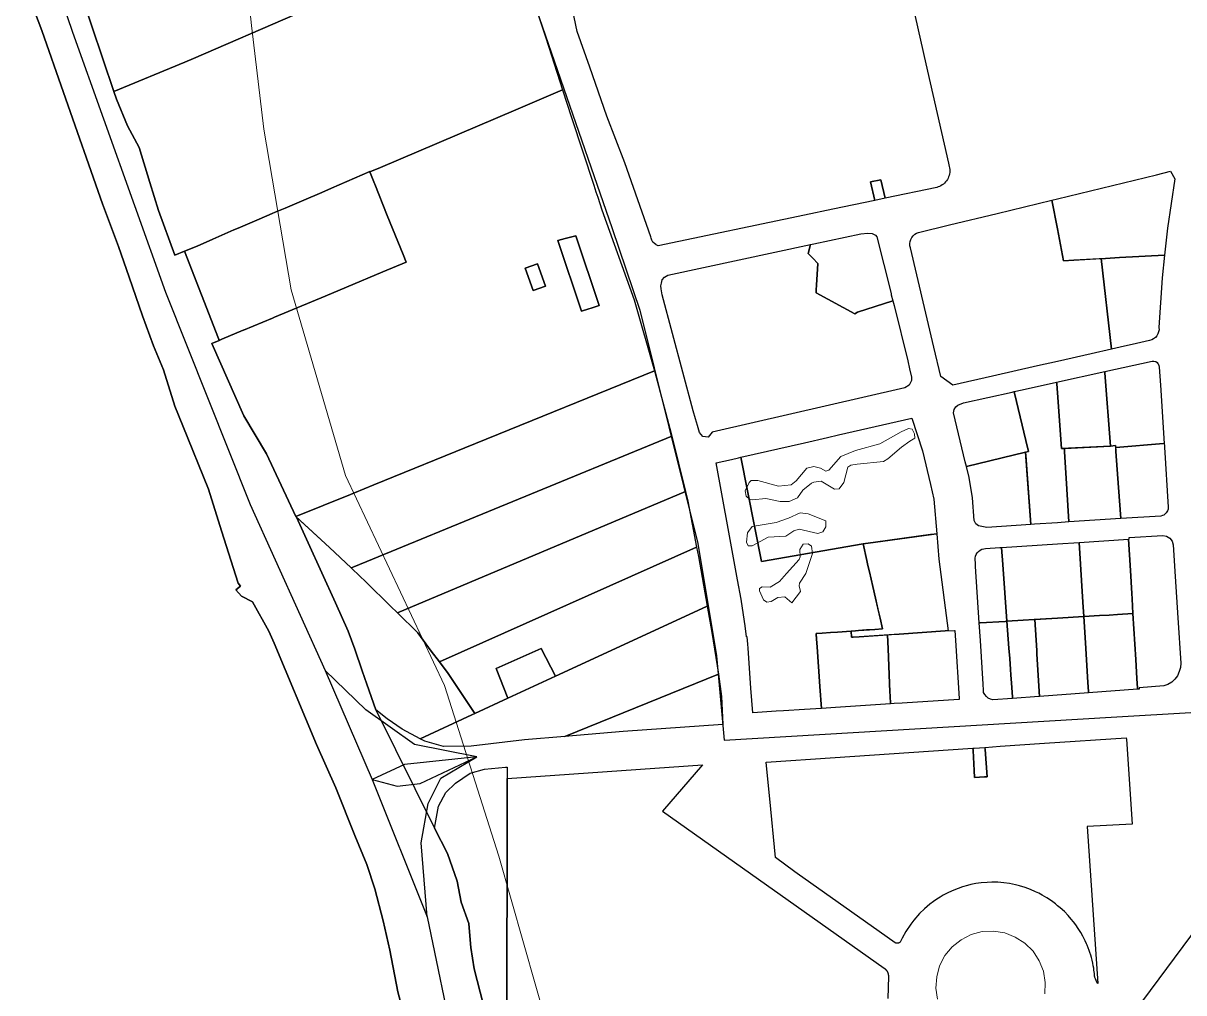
# Model space of a CAD drawing. Header units: metres. Extents: x 3 to 1027712, y 40 to 4430649.
# Drawn here: x 508840.1 to 509309.5, y 4408919.1 to 4409311.2 of the extents above; entities that cross this region are included whole.
import ezdxf

# ---------------------------------------------------------------- set-up
doc = ezdxf.new("R2010")
doc.units = ezdxf.units.M
doc.header["$MEASUREMENT"] = 0
doc.layers.add('A.ES.SDGC.CP.07003.cadastralparcel — CadastralParcel', color=1, linetype='Continuous')
for name, color, linetype, lineweight in [('Carreteras_5_km', 2, 'Continuous', 30), ('Lineas_electricas_5_km', 1, 'Continuous', 30), ('Tuberias_distribucion_agua_ABAQUA', 5, 'Continuous', 30)]:
    doc.layers.add(name, color=color, linetype=linetype, lineweight=lineweight)
doc.layers.add('Habitats_5_km', color=7, linetype='Continuous', lineweight=9, true_color=0xbefad2)
doc.layers.add('Lagunas_5_km', color=7, linetype='Continuous', lineweight=9, true_color=0xbff2e1)

msp = doc.modelspace()

# ---------------------------------------------------------------- linework, layer by layer
at = {"layer": 'A.ES.SDGC.CP.07003.cadastralparcel — CadastralParcel', "color": 7, "linetype": 'Continuous', "flags": 128}
for points in [[(508916.89, 4409376.63), (508918.08, 4409377.14), (508953.12, 4409392.19), (508958.11, 4409394.34), (509006.76, 4409415.24), (509007.25, 4409413.38), (509012.79, 4409399.02), (509019.67, 4409384.93), (509029.54, 4409364.7), (509035.64, 4409350.92), (509010.82, 4409340.42), (508950.09, 4409314.71), (508909, 4409296.99), (508905.47, 4409295.54), (508876.73, 4409283.66), (508854.44, 4409349.8), (508884.18, 4409362.57), (508887.12, 4409363.84), (508902.42, 4409370.41), (508903.81, 4409371.01), (508906.88, 4409372.33), (508916.89, 4409376.63)], [(508994.94, 4409214.62), (508993.71, 4409217.64), (508987.29, 4409233.41), (508982.3, 4409246.16), (508982.18, 4409246.46), (508980.33, 4409251.12), (508984.56, 4409252.92), (509039.3, 4409276.27), (509058.18, 4409284.33), (509061.78, 4409273.08), (509070.83, 4409245.7), (509071.69, 4409243.11), (509072.44, 4409240.84), (509074.12, 4409235.74), (509087.21, 4409199.41), (509095.4, 4409170.63), (509023.07, 4409141.27), (508981.83, 4409124.52), (508974.08, 4409121.37), (508972.44, 4409120.71), (508950.37, 4409111.75), (508938.49, 4409137.09), (508929.26, 4409152.51), (508916.34, 4409181.68), (508919.38, 4409182.97), (508920.44, 4409183.41), (508929.07, 4409187.07), (508929.12, 4409187.09), (508940.84, 4409191.99), (508941.76, 4409192.37), (508962.17, 4409200.86), (508970.84, 4409204.47), (508985.51, 4409210.7), (508994.94, 4409214.62)], [(508994.94, 4409214.62), (508985.51, 4409210.7), (508970.84, 4409204.47), (508962.17, 4409200.86), (508941.76, 4409192.37), (508940.84, 4409191.99), (508929.12, 4409187.09), (508929.07, 4409187.07), (508920.44, 4409183.41), (508919.38, 4409182.97), (508919.11, 4409183.67), (508905.34, 4409219.04), (508910.4, 4409221.06), (508916.8, 4409223.92), (508925.3, 4409227.64), (508926.99, 4409228.38), (508935.46, 4409232), (508940.81, 4409234.28), (508942, 4409234.76), (508946.08, 4409236.39), (508953.57, 4409239.65), (508960.85, 4409242.81), (508964.7, 4409244.48), (508980.24, 4409251.33), (508980.33, 4409251.12), (508982.18, 4409246.46), (508982.3, 4409246.16), (508987.29, 4409233.41), (508993.71, 4409217.64), (508994.94, 4409214.62)], [(509256.17, 4409239.71), (509258.38, 4409240.25), (509298.46, 4409249.97), (509304.17, 4409251.35), (509305.88, 4409248.34), (509302.88, 4409228.38), (509301.71, 4409217.44), (509283.57, 4409216.44), (509277.79, 4409216.12), (509265.02, 4409215.41), (509260.82, 4409215.18), (509258.38, 4409228.04), (509256.17, 4409239.71)], [(509188.66, 4409240.44), (509184.49, 4409239.57), (509182.79, 4409247.09), (509186.94, 4409247.95), (509188.66, 4409240.44)], [(509265.02, 4409215.41), (509276.09, 4409216.03), (509280.32, 4409179.45), (509272.09, 4409177.57), (509258.38, 4409174.45), (509250.36, 4409172.63), (509232.1, 4409168.48), (509216.15, 4409164.85), (509211.24, 4409168.34), (509208.43, 4409180.22), (509204.65, 4409196.21), (509198.94, 4409220.38), (509198.74, 4409221.24), (509198.69, 4409222.12), (509198.8, 4409222.99), (509199.07, 4409223.83), (509199.49, 4409224.61), (509200.03, 4409225.3), (509200.69, 4409225.88), (509201.45, 4409226.33), (509202.27, 4409226.64), (509214.73, 4409229.66), (509233.98, 4409234.33), (509256.17, 4409239.71), (509258.38, 4409228.04), (509260.82, 4409215.18), (509265.02, 4409215.41)], [(509059.32, 4409224.15), (509060.33, 4409224.39), (509063.61, 4409225.19), (509073.01, 4409197.08), (509069.81, 4409196.05), (509068.83, 4409195.74), (509065.91, 4409194.81), (509056.34, 4409223.42), (509059.32, 4409224.15)], [(509059.32, 4409224.15), (509056.34, 4409223.42), (509065.91, 4409194.81), (509068.83, 4409195.74), (509069.81, 4409196.05), (509073.01, 4409197.08), (509063.61, 4409225.19), (509060.33, 4409224.39), (509059.32, 4409224.15)], [(509177.47, 4409194.41), (509176.41, 4409193.76), (509160.84, 4409202.21), (509160.84, 4409203.39), (509160.97, 4409205.3), (509161.55, 4409214.02), (509159.41, 4409216.26), (509157.6, 4409218.16), (509158.5, 4409221.69), (509159.81, 4409221.97), (509178.93, 4409226.06), (509181.67, 4409226.38), (509183.45, 4409226.18), (509184.85, 4409225.55), (509185.41, 4409224.78), (509190.96, 4409202.41), (509191.12, 4409201.78), (509191.21, 4409201.41), (509191.82, 4409199), (509177.47, 4409194.41)], [(509177.47, 4409194.41), (509191.82, 4409199), (509192.31, 4409197.05), (509197.91, 4409174.71), (509198.63, 4409171.48), (509199.37, 4409168.11), (509199.31, 4409166.7), (509198.42, 4409164.86), (509196.63, 4409163.77), (509118.69, 4409145.82), (509117.16, 4409143.84), (509114.99, 4409144.16), (509113.65, 4409145.76), (509112.83, 4409148.55), (509112.04, 4409151.26), (509111.08, 4409154.53), (509098.56, 4409201.39), (509098.12, 4409203.77), (509097.98, 4409205), (509098.24, 4409206.12), (509098.56, 4409207.46), (509099.45, 4409208.54), (509100.86, 4409209.37), (509158.5, 4409221.69), (509157.6, 4409218.16), (509159.41, 4409216.26), (509161.55, 4409214.02), (509160.97, 4409205.3), (509160.84, 4409203.39), (509160.84, 4409202.21), (509176.41, 4409193.76), (509177.47, 4409194.41)], [(509043.16, 4409212.2), (509048.11, 4409213.9), (509051.3, 4409204.84), (509046.38, 4409203.1), (509043.16, 4409212.2)], [(509043.16, 4409212.2), (509046.38, 4409203.1), (509051.3, 4409204.84), (509048.11, 4409213.9), (509043.16, 4409212.2)], [(509283.57, 4409216.44), (509301.71, 4409217.44), (509300.74, 4409208.3), (509299.48, 4409188.15), (509299.5, 4409187.27), (509299.35, 4409186.4), (509299.05, 4409185.57), (509298.6, 4409184.81), (509298.02, 4409184.15), (509297.33, 4409183.6), (509296.55, 4409183.19), (509295.7, 4409182.94), (509290.38, 4409181.73), (509283.74, 4409180.22), (509280.32, 4409179.45), (509276.09, 4409216.03), (509277.79, 4409216.12), (509283.57, 4409216.44)], [(509301.6, 4409141.24), (509301.37, 4409141.22), (509281.97, 4409139.64), (509281.91, 4409140.5), (509279.83, 4409140.25), (509277.6, 4409169.79), (509277.56, 4409170.33), (509296.7, 4409174.55), (509297.44, 4409174.6), (509298.16, 4409174.45), (509298.69, 4409173.96), (509298.98, 4409173.67), (509299.16, 4409173.43), (509299.46, 4409172.78), (509299.58, 4409172.08), (509300.11, 4409164.85), (509301.6, 4409141.24)], [(508963.96, 4409099.25), (508950.37, 4409111.75), (508972.44, 4409120.71), (508974.08, 4409121.37), (508981.83, 4409124.52), (509023.07, 4409141.27), (509095.4, 4409170.63), (509102.2, 4409145.38), (509102.48, 4409144.22), (508973.84, 4409091.42), (508973.18, 4409091.14), (508972.73, 4409090.96), (508963.96, 4409099.25)], [(509245.56, 4409142.54), (509241.03, 4409161.6), (509240.88, 4409162.24), (509244.17, 4409162.96), (509258.06, 4409166.02), (509258.1, 4409165.42), (509258.38, 4409161.78), (509260.12, 4409139.2), (509261.28, 4409139.26), (509261.32, 4409138.05), (509262.25, 4409122.86), (509263.07, 4409109.53), (509258.38, 4409109.22), (509249.1, 4409108.61), (509247.69, 4409108.52), (509245.46, 4409137.77), (509246.74, 4409138.08), (509245.56, 4409142.54)], [(509260.12, 4409139.2), (509258.38, 4409161.78), (509258.1, 4409165.42), (509258.06, 4409166.02), (509277.56, 4409170.33), (509277.6, 4409169.79), (509279.83, 4409140.25), (509260.12, 4409139.2)], [(509245.56, 4409142.54), (509246.74, 4409138.08), (509245.46, 4409137.77), (509245.46, 4409137.79), (509221.57, 4409131.99), (509221.11, 4409133.88), (509216.32, 4409153.68), (509216.61, 4409155.08), (509217.27, 4409156.04), (509218.08, 4409156.77), (509220.42, 4409157.72), (509240.06, 4409162.05), (509240.88, 4409162.24), (509241.03, 4409161.6), (509245.56, 4409142.54)], [(509138.66, 4409093.56), (509130.4, 4409135.71), (509156.12, 4409141.59), (509165.41, 4409143.72), (509169.88, 4409144.74), (509199.47, 4409151.51), (509203.81, 4409138.33), (509207.02, 4409124.73), (509208.44, 4409118.74), (509209.56, 4409104.79), (509209.51, 4409104.78), (509207.51, 4409104.5), (509207.06, 4409104.44), (509184.77, 4409101.37), (509179.8, 4409100.68), (509138.66, 4409093.56)], [(508973.15, 4409090.55), (508972.73, 4409090.96), (508973.18, 4409091.14), (508973.84, 4409091.42), (509102.48, 4409144.22), (509107.92, 4409121.88), (508991.41, 4409072.75), (508988.6, 4409075.49), (508978.83, 4409085.18), (508973.15, 4409090.55)], [(509279.83, 4409140.25), (509281.91, 4409140.5), (509282.08, 4409138.08), (509283.13, 4409123.49), (509284.04, 4409110.89), (509263.07, 4409109.53), (509262.25, 4409122.86), (509261.32, 4409138.05), (509261.28, 4409139.26), (509279.83, 4409140.25)], [(509301.44, 4409112.35), (509300.93, 4409112.12), (509300.25, 4409111.95), (509284.04, 4409110.89), (509283.13, 4409123.49), (509282.08, 4409138.08), (509281.97, 4409139.64), (509301.37, 4409141.22), (509301.6, 4409141.24), (509301.65, 4409140.51), (509301.7, 4409139.73), (509303.22, 4409115.57), (509303.16, 4409114.75), (509302.89, 4409113.98), (509302.45, 4409113.3), (509301.85, 4409112.74), (509301.44, 4409112.35)], [(509129.44, 4409135.49), (509130.4, 4409135.71), (509138.66, 4409093.56), (509179.8, 4409100.68), (509181.33, 4409093.96), (509181.78, 4409092), (509182.38, 4409089.34), (509183.73, 4409083.42), (509184.8, 4409078.75), (509185.8, 4409074.4), (509186.67, 4409070.57), (509187.64, 4409066.32), (509184.6, 4409066.11), (509181.12, 4409065.86), (509177.98, 4409065.63), (509176.76, 4409065.54), (509169.41, 4409065.04), (509166.61, 4409064.83), (509163.27, 4409064.61), (509160.79, 4409064.44), (509160.82, 4409064), (509160.93, 4409062.5), (509160.95, 4409062.12), (509161.17, 4409059), (509162.29, 4409043.03), (509162.91, 4409034.17), (509156.12, 4409033.73), (509147.61, 4409033.18), (509144.62, 4409032.98), (509135.17, 4409032.37), (509134.43, 4409042.38), (509133.25, 4409058.54), (509133.14, 4409060.13), (509132.91, 4409063.12), (509132.68, 4409063.11), (509132.03, 4409067.53), (509130.6, 4409077.35), (509130.42, 4409078.38), (509129.01, 4409086.16), (509125.25, 4409106.85), (509120.43, 4409133.43), (509126.51, 4409134.82), (509129.44, 4409135.49)], [(509245.46, 4409137.79), (509245.56, 4409136.41), (509247.69, 4409108.52), (509229.87, 4409107.36), (509226.49, 4409107.98), (509225.45, 4409108.79), (509224.79, 4409110.12), (509224.05, 4409119.33), (509222.65, 4409127.51), (509221.57, 4409131.99), (509245.46, 4409137.79)], [(508999.65, 4409064.75), (508991.41, 4409072.75), (509107.92, 4409121.88), (509108.87, 4409117.99), (509112.42, 4409099.35), (509008.41, 4409052.95), (509005.11, 4409057.35), (508999.65, 4409064.75)], [(508950.59, 4409111.54), (508963.96, 4409099.25), (508972.73, 4409090.96), (508973.15, 4409090.55), (508978.83, 4409085.18), (508988.6, 4409075.49), (508991.41, 4409072.75), (508999.65, 4409064.75), (509005.11, 4409057.35), (509008.41, 4409052.95), (509011.97, 4409048.21), (509022.69, 4409032.06), (509021.52, 4409031.52), (509000.62, 4409021.87), (508993.39, 4409025.71), (508987.28, 4409029.91), (508982.63, 4409033.55), (508979.1, 4409043.89), (508977.23, 4409049.37), (508974.21, 4409058.15), (508971.46, 4409065.37), (508966.41, 4409076.84), (508955.38, 4409101.04), (508950.59, 4409111.54)], [(509175.57, 4409065.46), (509176.76, 4409065.54), (509177.98, 4409065.63), (509184.6, 4409066.11), (509187.64, 4409066.32), (509186.67, 4409070.57), (509184.8, 4409078.75), (509183.73, 4409083.42), (509182.38, 4409089.34), (509181.78, 4409092), (509181.33, 4409093.96), (509179.8, 4409100.68), (509184.77, 4409101.37), (509207.51, 4409104.5), (509209.51, 4409104.78), (509209.56, 4409104.79), (509210.39, 4409094.47), (509214.18, 4409065.53), (509212.96, 4409065.45), (509194.41, 4409064.22), (509178.15, 4409063.14), (509175.74, 4409063), (509175.07, 4409062.96), (509174.92, 4409065.42), (509175.57, 4409065.46)], [(509236.3, 4409092.3), (509235.79, 4409099.25), (509258.38, 4409100.69), (509267.22, 4409101.26), (509268.71, 4409077.17), (509269.07, 4409071.26), (509258.38, 4409070.62), (509248.96, 4409070.05), (509244.51, 4409069.78), (509237.99, 4409069.39), (509237.14, 4409080.94), (509236.3, 4409092.3)], [(509267.22, 4409101.26), (509287.14, 4409102.54), (509287.91, 4409089.85), (509288.47, 4409080.57), (509288.59, 4409078.51), (509288.96, 4409072.46), (509282.68, 4409072.08), (509279.37, 4409071.88), (509275.48, 4409071.65), (509269.07, 4409071.26), (509268.71, 4409077.17), (509267.22, 4409101.26)], [(509291.46, 4409041.93), (509290.82, 4409041.89), (509290.79, 4409042.35), (509290.55, 4409046.29), (509290.08, 4409053.98), (509288.96, 4409072.46), (509288.59, 4409078.51), (509288.47, 4409080.57), (509287.91, 4409089.85), (509287.14, 4409102.54), (509287.45, 4409102.56), (509287.41, 4409103.23), (509300.99, 4409104.09), (509302.52, 4409103.81), (509303.84, 4409102.99), (509304.76, 4409101.74), (509305.16, 4409100.24), (509306.02, 4409087.55), (509307.15, 4409070.79), (509308.39, 4409052.49), (509308.16, 4409050.72), (509307.67, 4409049.01), (509306.98, 4409047.37), (509305.96, 4409045.91), (509304.64, 4409044.71), (509303.1, 4409043.84), (509302.6, 4409043.69), (509301.39, 4409043.32), (509291.42, 4409042.53), (509291.46, 4409041.93)], [(509011.97, 4409048.21), (509008.41, 4409052.95), (509112.42, 4409099.35), (509113.15, 4409095.51), (509116.68, 4409075.46), (509070.85, 4409054.3), (509055.39, 4409047.16), (509049.55, 4409058.42), (509031.32, 4409050.31), (509036.06, 4409038.24), (509022.69, 4409032.06), (509011.97, 4409048.21)], [(509235.16, 4409099.2), (509235.79, 4409099.25), (509236.3, 4409092.3), (509237.14, 4409080.94), (509237.99, 4409069.39), (509237.32, 4409069.35), (509227.21, 4409068.75), (509226.78, 4409068.71), (509225.33, 4409091.48), (509225.28, 4409092.3), (509225.11, 4409094.92), (509225.27, 4409095.69), (509225.57, 4409096.42), (509225.99, 4409097.08), (509226.52, 4409097.66), (509227.14, 4409098.14), (509227.84, 4409098.5), (509228.59, 4409098.73), (509229.37, 4409098.83), (509235.16, 4409099.2)], [(509121.28, 4409048.01), (509059.1, 4409022.82), (509042.84, 4409021.5), (509021.21, 4409018.94), (509010.03, 4409018.7), (509002.53, 4409020.86), (509000.62, 4409021.87), (509021.52, 4409031.52), (509022.69, 4409032.06), (509036.06, 4409038.24), (509055.39, 4409047.16), (509070.85, 4409054.3), (509116.68, 4409075.46), (509118.55, 4409064.84), (509121.28, 4409048.01)], [(509270.97, 4409040.43), (509270.94, 4409040.97), (509270.71, 4409044.67), (509269.73, 4409060.63), (509269.07, 4409071.26), (509275.48, 4409071.65), (509279.37, 4409071.88), (509282.68, 4409072.08), (509288.96, 4409072.46), (509290.08, 4409053.98), (509290.55, 4409046.29), (509290.79, 4409042.35), (509290.82, 4409041.89), (509270.97, 4409040.43)], [(509228.5, 4409041.57), (509228.35, 4409043.9), (509227.23, 4409061.59), (509226.78, 4409068.71), (509227.21, 4409068.75), (509237.32, 4409069.35), (509237.99, 4409069.39), (509238.52, 4409062.08), (509238.79, 4409058.46), (509239.09, 4409054.34), (509239.42, 4409049.91), (509239.58, 4409047.67), (509239.82, 4409044.4), (509240.23, 4409038.83), (509240.28, 4409038.19), (509232.24, 4409037.6), (509231.3, 4409037.88), (509230.43, 4409038.34), (509230.09, 4409038.59), (509229.67, 4409038.97), (509229.06, 4409039.74), (509228.56, 4409040.61), (509228.5, 4409041.57)], [(509240.28, 4409038.19), (509240.23, 4409038.83), (509239.82, 4409044.4), (509239.58, 4409047.67), (509239.42, 4409049.91), (509239.09, 4409054.34), (509238.79, 4409058.46), (509238.52, 4409062.08), (509237.99, 4409069.39), (509244.51, 4409069.78), (509248.96, 4409070.05), (509249.23, 4409070.07), (509250.01, 4409057.62), (509250.1, 4409056.14), (509251.17, 4409038.98), (509250.93, 4409038.97), (509240.28, 4409038.19)], [(509251.17, 4409038.98), (509250.1, 4409056.14), (509250.01, 4409057.62), (509249.23, 4409070.07), (509258.38, 4409070.62), (509269.07, 4409071.26), (509269.73, 4409060.63), (509270.71, 4409044.67), (509270.94, 4409040.97), (509270.97, 4409040.43), (509251.17, 4409038.98)], [(509175.74, 4409063), (509178.15, 4409063.14), (509189.7, 4409063.9), (509189.93, 4409058.25), (509190.65, 4409040.83), (509190.71, 4409039.24), (509190.85, 4409035.99), (509168.58, 4409034.54), (509162.91, 4409034.17), (509162.29, 4409043.03), (509161.17, 4409059), (509160.95, 4409062.12), (509160.82, 4409064), (509160.79, 4409064.44), (509163.27, 4409064.61), (509166.61, 4409064.83), (509169.41, 4409065.04), (509174.92, 4409065.42), (509175.07, 4409062.96), (509175.74, 4409063)], [(509191.23, 4409064.01), (509194.41, 4409064.22), (509212.96, 4409065.45), (509216.83, 4409065.7), (509216.86, 4409065.7), (509217.13, 4409061.58), (509218.65, 4409038.17), (509218.67, 4409037.8), (509218.51, 4409037.79), (509195.56, 4409036.29), (509192.38, 4409036.09), (509190.85, 4409035.99), (509190.71, 4409039.24), (509190.65, 4409040.83), (509189.93, 4409058.25), (509189.7, 4409063.9), (509191.23, 4409064.01)], [(509036.06, 4409038.24), (509031.32, 4409050.31), (509049.55, 4409058.42), (509055.39, 4409047.16), (509036.06, 4409038.24)], [(509123.08, 4409027.57), (509082.77, 4409024.76), (509059.1, 4409022.82), (509121.28, 4409048.01), (509122.54, 4409038.9), (509123.08, 4409027.57)], [(509224.92, 4409006.19), (509228.92, 4409006.42), (509230, 4409006.48), (509229.11, 4409017.47), (509229.04, 4409018.4), (509235.27, 4409018.81), (509253.17, 4409020.04), (509286.27, 4409022.28), (509286.31, 4409021.69), (509288.58, 4408987.37), (509270.49, 4408986.33), (509274.69, 4408922.93), (509274.36, 4408923.45), (509274.03, 4408924.07), (509273.76, 4408924.72), (509273.57, 4408925.31), (509273.49, 4408925.61), (509273.46, 4408925.76), (509273.35, 4408926.98), (509273.19, 4408928.35), (509273.07, 4408929.12), (509272.91, 4408930.08), (509272.69, 4408931.18), (509272.43, 4408932.34), (509272.17, 4408933.35), (509271.87, 4408934.41), (509271.55, 4408935.43), (509271.3, 4408936.18), (509270.89, 4408937.29), (509270.43, 4408938.44), (509270.19, 4408939), (509269.67, 4408940.15), (509268.73, 4408942.01), (509267.84, 4408943.59), (509266.84, 4408945.18), (509265.83, 4408946.62), (509264.97, 4408947.77), (509264, 4408948.97), (509262.69, 4408950.44), (509261.21, 4408951.95), (509259.55, 4408953.47), (509258.48, 4408954.36), (509257.6, 4408955.07), (509255.99, 4408956.28), (509254.06, 4408957.57), (509252.19, 4408958.68), (509250.89, 4408959.38), (509249.6, 4408960.01), (509247.47, 4408960.93), (509245.36, 4408961.71), (509243.06, 4408962.41), (509241.51, 4408962.81), (509239.08, 4408963.29), (509236.78, 4408963.62), (509234.26, 4408963.82), (509231.93, 4408963.86), (509229.95, 4408963.8), (509227.5, 4408963.58), (509225.46, 4408963.29), (509223.37, 4408962.88), (509221.98, 4408962.54), (509220.07, 4408962), (509218.19, 4408961.36), (509216.52, 4408960.7), (509214.38, 4408959.73), (509212.21, 4408958.59), (509210.97, 4408957.87), (509209.61, 4408957), (509208.29, 4408956.09), (509206.78, 4408954.95), (509204.63, 4408953.12), (509202.65, 4408951.18), (509200.32, 4408948.51), (509199.13, 4408946.96), (509197.09, 4408943.86), (509195.66, 4408941.23), (509195.24, 4408940.36), (509195.12, 4408940.09), (509194.94, 4408939.83), (509194.79, 4408939.67), (509194.55, 4408939.48), (509194.36, 4408939.37), (509194.25, 4408939.32), (509194.09, 4408939.26), (509193.93, 4408939.22), (509193.7, 4408939.19), (509193.48, 4408939.19), (509193.25, 4408939.21), (509193.1, 4408939.25), (509192.89, 4408939.32), (509192.79, 4408939.36), (509192.72, 4408939.4), (509186.28, 4408943.95), (509153.13, 4408967.4), (509152.23, 4408968.03), (509144.3, 4408973.85), (509142.01, 4408997.58), (509140.73, 4409010.92), (509140.58, 4409012.47), (509168.54, 4409014.35), (509206.21, 4409016.92), (509224.23, 4409018.09), (509224.29, 4409017.11), (509224.75, 4409009.07), (509224.92, 4409006.19)], [(509229.11, 4409017.47), (509230, 4409006.48), (509228.92, 4409006.42), (509224.92, 4409006.19), (509224.75, 4409009.07), (509224.29, 4409017.11), (509224.23, 4409018.09), (509224.75, 4409018.12), (509229.04, 4409018.4), (509229.11, 4409017.47)]]:
    msp.add_lwpolyline(points, close=True, dxfattribs=at)
for points in [[(508854.44, 4409349.8), (508876.73, 4409283.66), (508877.78, 4409280.56), (508882.18, 4409269.79), (508886.99, 4409261.02), (508891.3, 4409246.84), (508894.76, 4409235.52), (508901.41, 4409217.45), (508905.34, 4409219.04), (508919.11, 4409183.67), (508919.38, 4409182.97), (508916.34, 4409181.68), (508929.26, 4409152.51), (508938.49, 4409137.09), (508950.37, 4409111.75), (508950.59, 4409111.54), (508955.38, 4409101.04), (508966.41, 4409076.84), (508971.46, 4409065.37), (508974.21, 4409058.15), (508977.23, 4409049.37), (508979.1, 4409043.89), (508982.63, 4409033.55), (509006.47, 4408985.76), (509006.47, 4408985.76), (509011.69, 4408975.42), (509015.62, 4408964.31), (509017.28, 4408955.82), (509020.38, 4408947.1), (509020.71, 4408942.13), (509021.19, 4408937.46), (509021.75, 4408933.16), (509022.51, 4408928.8), (509027.39, 4408910)], [(509038.99, 4409343.36), (509051.08, 4409306.52), (509051.47, 4409305.28), (509058.18, 4409284.33), (509039.3, 4409276.27), (508984.56, 4409252.92), (508980.33, 4409251.12), (508980.24, 4409251.33), (508964.7, 4409244.48), (508960.85, 4409242.81), (508953.57, 4409239.65), (508946.08, 4409236.39), (508942, 4409234.76), (508940.81, 4409234.28), (508935.46, 4409232), (508926.99, 4409228.38), (508925.3, 4409227.64), (508925.3, 4409227.64), (508916.8, 4409223.92), (508910.4, 4409221.06), (508905.34, 4409219.04), (508901.41, 4409217.45), (508894.76, 4409235.52), (508891.3, 4409246.84), (508886.99, 4409261.02), (508882.18, 4409269.79), (508877.78, 4409280.56), (508876.73, 4409283.66), (508905.47, 4409295.54), (508909, 4409296.99), (508950.09, 4409314.71)], [(509197.44, 4409329.08), (509205.24, 4409294.75), (509214.36, 4409254.65), (509214.66, 4409253.33), (509214.79, 4409252.74), (509214.86, 4409252.13), (509214.87, 4409251.52), (509214.84, 4409250.91), (509214.75, 4409250.31), (509214.61, 4409249.71), (509214.41, 4409249.13), (509214.17, 4409248.57), (509213.88, 4409248.04), (509213.55, 4409247.53), (509213.17, 4409247.05), (509212.75, 4409246.6), (509212.3, 4409246.2), (509211.81, 4409245.83), (509211.29, 4409245.51), (509210.74, 4409245.24), (509210.18, 4409245.01), (509209.59, 4409244.83), (509188.66, 4409240.44), (509186.94, 4409247.95), (509182.79, 4409247.09), (509184.49, 4409239.57), (509167.56, 4409236.02), (509156.12, 4409233.62), (509096.93, 4409221.21), (509096.09, 4409221.64), (509095.92, 4409221.72), (509095.36, 4409222.09), (509094.77, 4409222.7), (509094.33, 4409223.44), (509094.07, 4409224.25), (509094, 4409224.84), (509083.44, 4409254.81), (509076.13, 4409273.66), (509069.22, 4409293.45), (509064.17, 4409307.89), (509061.53, 4409320.14)], [(508841.24, 4409325.08), (508847.55, 4409308.24), (508856.35, 4409283.17), (508872.17, 4409238.19), (508878.65, 4409221), (508882.93, 4409208.5), (508888.34, 4409192.92), (508892.71, 4409180.82), (508896.77, 4409171.04), (508901.45, 4409156.32), (508904.64, 4409148.36), (508914.96, 4409122.87), (508920.27, 4409105.92), (508926.96, 4409084.76), (508927.93, 4409083.64), (508926.12, 4409082.08), (508928.3, 4409079.54), (508932.78, 4409077.18), (508939.41, 4409065.38), (508941.52, 4409060.47), (508958.76, 4409019.51), (508966.47, 4409002), (508974.26, 4408982.77), (508979, 4408971.06), (508982.3, 4408961.2), (508985.67, 4408948.27), (508988.33, 4408936.41), (508991.59, 4408919.59), (508994.83, 4408907.44)], [(508994.83, 4408907.44), (508991.59, 4408919.59), (508988.33, 4408936.41), (508985.67, 4408948.27), (508982.3, 4408961.2), (508979, 4408971.06), (508974.26, 4408982.77), (508966.47, 4409002), (508958.76, 4409019.51), (508941.52, 4409060.47), (508939.41, 4409065.38), (508932.78, 4409077.18), (508928.3, 4409079.54), (508926.12, 4409082.08), (508927.93, 4409083.64), (508926.96, 4409084.76), (508920.27, 4409105.92), (508914.96, 4409122.87), (508904.64, 4409148.36), (508901.45, 4409156.32), (508896.77, 4409171.04), (508892.71, 4409180.82), (508888.34, 4409192.92), (508882.93, 4409208.5), (508878.65, 4409221), (508872.17, 4409238.19), (508856.35, 4409283.17), (508847.55, 4409308.24), (508841.24, 4409325.08)], [(509035.69, 4408893.22), (509035.82, 4409005.82), (509114.81, 4409011.26), (509098.72, 4408992.61), (509188.34, 4408929.08), (509188.4, 4408929.04), (509188.46, 4408928.99), (509188.51, 4408928.95), (509188.57, 4408928.91), (509188.62, 4408928.86), (509188.67, 4408928.82), (509188.73, 4408928.77), (509188.78, 4408928.72), (509188.83, 4408928.67), (509188.88, 4408928.63), (509188.92, 4408928.58), (509188.97, 4408928.52), (509189.02, 4408928.47), (509189.07, 4408928.42), (509189.11, 4408928.37), (509189.15, 4408928.31), (509189.2, 4408928.26), (509189.24, 4408928.2), (509189.28, 4408928.15), (509189.32, 4408928.09), (509189.36, 4408928.03), (509189.4, 4408927.97), (509189.44, 4408927.91), (509189.47, 4408927.85), (509189.51, 4408927.79), (509189.54, 4408927.73), (509189.57, 4408927.67), (509189.61, 4408927.61), (509189.64, 4408927.55), (509189.67, 4408927.48), (509189.69, 4408927.42), (509189.72, 4408927.36), (509189.75, 4408927.29), (509189.77, 4408927.23), (509189.8, 4408927.16), (509189.82, 4408927.09), (509189.84, 4408927.03), (509189.86, 4408926.96), (509189.88, 4408926.89), (509189.9, 4408926.83), (509189.92, 4408926.76), (509189.93, 4408926.69), (509189.95, 4408926.62), (509189.96, 4408926.55), (509189.98, 4408926.49), (509189.99, 4408926.42), (509190, 4408926.35), (509190, 4408926.28), (509190.01, 4408926.21), (509190.02, 4408926.14), (509190.02, 4408926.07), (509190.03, 4408926), (509190.03, 4408925.93), (509190.03, 4408925.86), (509190.03, 4408925.79), (509190.03, 4408925.72), (509190.03, 4408925.69), (509189.75, 4408916.88)], [(509027.39, 4408910), (509022.51, 4408928.8), (509021.75, 4408933.16), (509021.19, 4408937.46), (509020.71, 4408942.13), (509020.38, 4408947.1), (509017.28, 4408955.82), (509015.62, 4408964.31), (509011.69, 4408975.42), (509006.47, 4408985.76), (509007.99, 4408994.66), (509011.04, 4409000.13), (509014.86, 4409003.94), (509020.83, 4409008), (509026.68, 4409009.52), (509035.16, 4409010.37), (509035.16, 4409010.37), (509035.79, 4409010.44), (509035.82, 4409005.82), (509035.69, 4408893.22)]]:
    msp.add_lwpolyline(points, dxfattribs=at)
at = {"layer": 'Carreteras_5_km'}
for p, q in [((508962.19, 4409049.44, 9.38), (508981.23, 4409005.35, 9.07)), ((508981.23, 4409005.35, 9.07), (509003.45, 4408949.92, 8.82))]:
    msp.add_line(p, q, dxfattribs=at)
for points in [[(508808.28, 4409459.52, 9.08), (508817.17, 4409433.42, 9.28), (508859.98, 4409307.67, 9.94), (508897.66, 4409202.53, 10.1), (508931.9, 4409116.58, 9.71), (508962.19, 4409049.44, 9.38)], [(509023.61, 4409014.52, 7.52), (508998.27, 4409019.5, 8.96), (508978.63, 4409033.53, 9.34), (508962.19, 4409049.44, 9.38)], [(509023.61, 4409014.52, 7.52), (508994.34, 4409011.47, 9.28), (508981.23, 4409005.35, 9.07)], [(508981.23, 4409005.35, 9.07), (508991.28, 4409002.68, 9.35), (509000.61, 4409003.74, 9.18), (509023.61, 4409014.52, 7.52)], [(509003.45, 4408949.92, 8.82), (509001.07, 4408979.76, 9.35), (509003.88, 4408995.66, 9.2), (509009.02, 4409005.95, 8.61), (509023.61, 4409014.52, 7.52)], [(509003.45, 4408949.92, 8.82), (509014.61, 4408895.94, 8.57), (509015.94, 4408872.61, 8.35), (509018.59, 4408773.65, 8.17), (509016.51, 4408711.84, 8.51), (509009.87, 4408672.21, 9), (509004.56, 4408651.92, 9.25), (508962.04, 4408521.72, 12.81)]]:
    msp.add_polyline3d(points, dxfattribs=at)
at = {"layer": 'Habitats_5_km'}
msp.add_lwpolyline([(508927.44, 4409357.35), (508932.44, 4409310.35), (508937.44, 4409268.35), (508948.44, 4409203.35), (508970.44, 4409128.35), (509010.44, 4409043.35), (509032.44, 4408974.35), (509052.44, 4408904.35), (509063.44, 4408829.35), (509064.44, 4408728.35), (509051.44, 4408657.35), (509043.44, 4408564.35), (509014.44, 4408441.35), (508988.44, 4408353.35)], dxfattribs=at)
at = {"layer": 'Lagunas_5_km'}
for points in [[(509155.37, 4409122.45, 2.65), (509153.27, 4409119.25, 2.65), (509149.87, 4409117.75, 2.65), (509146.27, 4409117.75, 2.65), (509140.47, 4409119.05, 2.65), (509134.97, 4409118.45, 2.65), (509133.87, 4409118.75, 2.65), (509132.47, 4409119.95, 2.65), (509132.07, 4409122.15, 2.65), (509133.67, 4409125.45, 2.65), (509134.57, 4409126.25, 2.65), (509137.17, 4409126.35, 2.65), (509145.57, 4409124.05, 2.65), (509150.67, 4409124.55, 2.65), (509152.77, 4409126.15, 2.65), (509157.07, 4409131.35, 2.65), (509159.87, 4409131.95, 2.65), (509162.57, 4409131.25, 2.65), (509164.67, 4409130.05, 2.65), (509165.97, 4409130.55, 2.65), (509170.77, 4409136.05, 2.65), (509176.67, 4409138.45, 2.65), (509186.57, 4409141.15, 2.65), (509195.17, 4409145.95, 2.65), (509198.17, 4409147.35, 2.65), (509199.67, 4409147.05, 2.65), (509200.57, 4409145.15, 2.65), (509200.77, 4409143.45, 2.65), (509198.67, 4409142.15, 2.65), (509195.37, 4409139.85, 2.65), (509189.87, 4409135.05, 2.65), (509188.07, 4409134.05, 2.65), (509177.37, 4409132.85, 2.65), (509174.87, 4409132.45, 2.65), (509173.57, 4409131.65, 2.65), (509171.97, 4409125.55, 2.65), (509170.07, 4409122.95, 2.65), (509168.27, 4409122.75, 2.65), (509162.87, 4409126.05, 2.65), (509159.87, 4409125.65, 2.65), (509158.87, 4409125.25, 2.65)], [(509141.37, 4409103.35, 3.4), (509134.97, 4409099.95, 3.4), (509133.27, 4409099.95, 3.4), (509132.57, 4409101.35, 3.4), (509133.07, 4409105.15, 3.4), (509134.87, 4409107.65, 3.4), (509144.57, 4409109.35, 3.4), (509149.67, 4409111.05, 3.4), (509154.37, 4409113.25, 3.4), (509157.57, 4409112.85, 3.4), (509164.77, 4409109.95, 3.4), (509164.77, 4409107.55, 3.4), (509163.47, 4409105.55, 3.4), (509161.47, 4409104.85, 3.4), (509153.97, 4409106.65, 3.4), (509151.77, 4409105.95, 3.4), (509148.57, 4409103.85, 3.4)], [(509153.87, 4409083.75, 2.65), (509154.47, 4409081.45, 2.65), (509150.97, 4409076.85, 2.65), (509148.17, 4409079.25, 2.65), (509145.37, 4409078.95, 2.65), (509142.67, 4409077.35, 2.65), (509140.87, 4409077.15, 2.65), (509139.47, 4409078.05, 2.65), (509137.87, 4409081.75, 2.65), (509137.87, 4409082.65, 2.65), (509138.97, 4409083.35, 2.65), (509142.17, 4409083.15, 2.65), (509145.97, 4409085.45, 2.65), (509148.87, 4409088.65, 2.65), (509153.87, 4409094.35, 2.65), (509154.37, 4409095.45, 2.65), (509154.27, 4409098.45, 2.65), (509155.57, 4409100.55, 2.65), (509157.57, 4409100.65, 2.65), (509158.87, 4409099.75, 2.65), (509159.27, 4409096.85, 2.65), (509156.67, 4409088.65, 2.65), (509154.07, 4409084.85, 2.65)]]:
    msp.add_polyline3d(points, close=True, dxfattribs=at)
msp.add_polyline3d([(509209.87, 4408916.56, 1.1), (509209.17, 4408921.06, 1.1), (509209.57, 4408925.66, 1.1), (509210.77, 4408930.06, 1.1), (509212.87, 4408934.16, 1.1), (509215.87, 4408937.76, 1.1), (509219.47, 4408940.56, 1.1), (509223.57, 4408942.66, 1.1), (509227.97, 4408943.86, 1.1), (509232.57, 4408944.06, 1.1), (509237.07, 4408943.36, 1.1), (509241.37, 4408941.66, 1.1), (509245.27, 4408939.16, 1.1), (509248.57, 4408935.96, 1.1), (509251.07, 4408932.06, 1.1), (509252.77, 4408927.86, 1.1), (509253.47, 4408923.26, 1.1), (509253.27, 4408918.76, 1.1)], dxfattribs=at)
at = {"layer": 'Lineas_electricas_5_km'}
msp.add_polyline3d([(509393.8, 4409051.87, 1.1), (509260.24, 4408871.93, 1.3), (509119.37, 4408681.6, 1.4), (508989.6, 4408507.26, 7.1), (508880.97, 4408328.83, 16.2), (508734.13, 4408164.68, 23.9), (508624.45, 4407955.55, 23.6), (508532.04, 4407777.95, 17.9), (508405.28, 4407534.95, 15.9), (508319.37, 4407370.48, 9.5), (508205.42, 4407152.62, 5.1), (508093.69, 4407090.96, 4.8), (507908.08, 4406989.78, 5), (507740.48, 4406827.88, 5.1), (507573.21, 4406665.8, 5.9)], dxfattribs=at)
at = {"layer": 'Tuberias_distribucion_agua_ABAQUA'}
msp.add_lwpolyline([(509036.49, 4409349.16), (509078.24, 4409228.19), (509089.51, 4409195.17), (509113, 4409100.87), (509120.46, 4409055.47), (509123.64, 4409021.34), (509280.17, 4409030.55), (509314.62, 4409032.61), (509321.13, 4408938.95), (509316.36, 4408883.86), (509290.33, 4408758.61), (509273.34, 4408675.42), (509262.71, 4408623.67), (509228.73, 4408638.11), (509215.72, 4408631.29), (509188.57, 4408503.97), (509170.63, 4408416.5)], dxfattribs=at)

doc.saveas('drawing.dxf')
